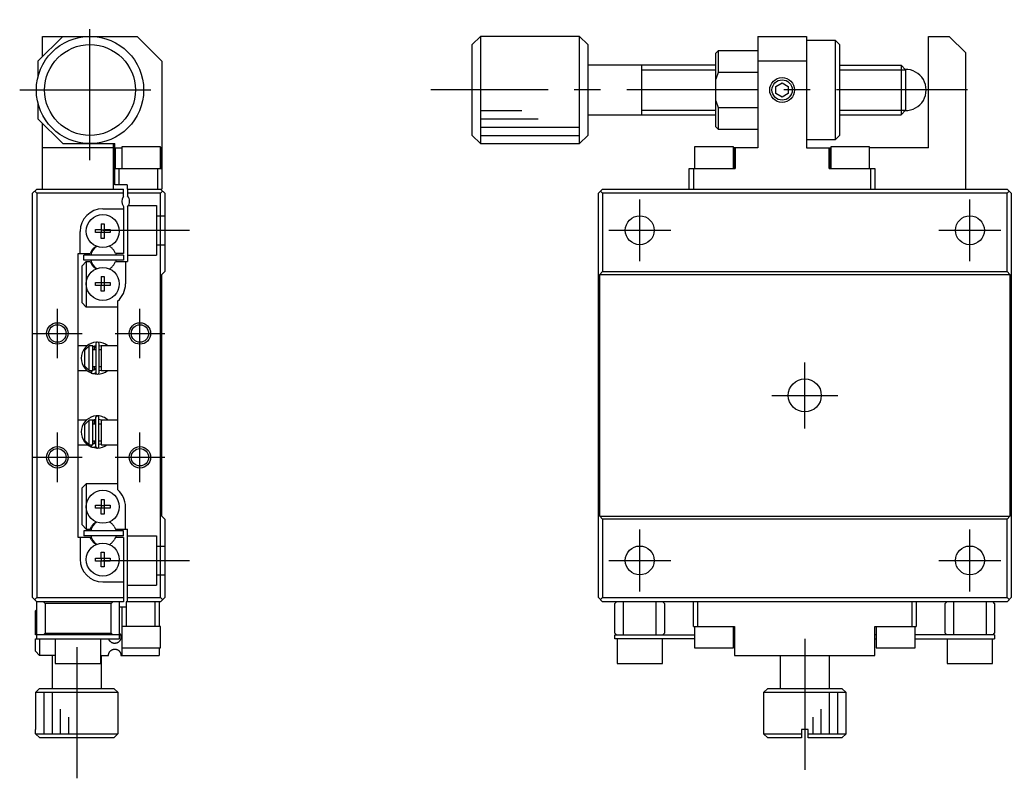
# Model space of a CAD drawing. Extents: x 0 to 275, y -8 to 190.
# Drawn here: x 154.5 to 274.6, y 52.5 to 144.5 of the extents above; entities that cross this region are included whole.
import ezdxf

# ---------------------------------------------------------------- set-up
doc = ezdxf.new("R2010")
doc.units = 0
doc.header["$LTSCALE"] = 0.5
doc.linetypes.add('CENTER', pattern=[50.8, 31.75, -6.35, 6.35, -6.35])
doc.linetypes.add('DASHED', pattern=[19.05, 12.7, -6.35])
for name, color, linetype in [('MSM_CENTER', 1, 'CENTER'), ('MSM_CONTINUOUS', 7, 'CONTINUOUS'), ('MSM_DASHED', 4, 'DASHED'), ('MSM_NARROW', 5, 'CONTINUOUS')]:
    doc.layers.add(name, color=color, linetype=linetype)

msp = doc.modelspace()

# ---------------------------------------------------------------- linework, layer by layer
at = {"layer": 'MSM_CENTER'}
for p, q in [((162.95, 127.5), (162.95, 144.5)), ((154.45, 136), (171.45, 136)), ((269.255071, 136), (204.255071, 136)), ((229.555071, 115.25), (229.555071, 122.75)), ((269.555071, 115.25), (269.555071, 122.75)), ((164.5, 119), (175, 119)), ((225.805071, 119), (233.305071, 119)), ((265.805071, 119), (273.305071, 119)), ((159, 103.499999), (159, 109.500001)), ((169, 103.499999), (169, 109.500001)), ((155.999999, 106.5), (162.000002, 106.5)), ((165.999999, 106.5), (172.000002, 106.5)), ((249.555071, 95), (249.555071, 103)), ((245.555071, 99), (253.555071, 99)), ((159, 88.499999), (159, 94.500001)), ((169, 88.499999), (169, 94.500001)), ((155.999999, 91.5), (162.000002, 91.5)), ((165.999999, 91.5), (172.000002, 91.5)), ((229.555071, 75.25), (229.555071, 82.75)), ((269.555071, 75.25), (269.555071, 82.75)), ((164.5, 79), (175, 79)), ((225.805071, 79), (233.305071, 79)), ((265.805071, 79), (273.305071, 79)), ((161.35, 68.5), (161.35, 52.5)), ((249.555071, 69.5), (249.555071, 52.5))]:
    msp.add_line(p, q, dxfattribs=at)
at = {"layer": 'MSM_CONTINUOUS'}
for p, q in [((159.65, 142.5), (156.65, 139.5)), ((157.2, 142.5), (168.65, 142.5)), ((157.2, 140.05), (157.2, 142.5)), ((171.65, 139.5), (168.65, 142.5)), ((210.255071, 142.5), (209.255071, 141.5)), ((210.255071, 142.5), (210.255071, 129.5)), ((222.255071, 142.5), (210.255071, 142.5)), ((222.255071, 129.5), (222.255071, 142.5)), ((223.255071, 141.5), (222.255071, 142.5)), ((243.855071, 142.5), (243.855071, 129)), ((243.855071, 142.5), (249.755071, 142.5)), ((249.755071, 142.5), (249.755071, 129)), ((253.255071, 142), (249.755071, 142)), ((253.255071, 130), (253.255071, 142)), ((253.755071, 141.5), (253.255071, 142)), ((264.555071, 129), (264.555071, 142.5)), ((264.555071, 142.5), (267.055071, 142.5)), ((269.055071, 140.5), (267.055071, 142.5)), ((209.255071, 130.5), (209.255071, 141.5)), ((223.255071, 141.5), (223.255071, 130.5)), ((239.055071, 140.75), (238.755071, 140.45)), ((239.055071, 140.75), (239.055071, 138.12132)), ((243.855071, 140.75), (239.055071, 140.75)), ((253.755071, 141.5), (253.755071, 130.5)), ((156.65, 139.5), (156.65, 137.6)), ((171.65, 139.5), (171.65, 124)), ((238.755071, 131.55), (238.755071, 140.45)), ((249.755071, 139.5), (243.855071, 139.5)), ((269.055071, 124), (269.055071, 140.5)), ((238.755051, 139), (223.255071, 139)), ((229.755071, 139.000005), (229.755071, 132.999995)), ((239.055071, 138.12132), (238.755071, 137.319091)), ((243.855071, 138.12132), (239.055071, 138.12132)), ((253.75507, 139), (261.213571, 139)), ((261.213571, 139), (261.213571, 133)), ((261.755071, 138.4585), (261.213571, 139)), ((261.755071, 138.4585), (261.755071, 133.5415)), ((246.055071, 136.433013), (246.805071, 136.866025)), ((246.055071, 135.566987), (246.055071, 136.433013)), ((246.805071, 136.866025), (247.555071, 136.433013)), ((247.555071, 136.433013), (247.555071, 135.566987)), ((238.755071, 134.680909), (239.055071, 133.87868)), ((246.805071, 135.133975), (246.055071, 135.566987)), ((247.555071, 135.566987), (246.805071, 135.133975)), ((156.65, 134.4), (156.65, 132.5)), ((239.055071, 133.87868), (239.055071, 131.25)), ((239.055071, 133.87868), (243.855071, 133.87868)), ((261.213571, 133), (261.755071, 133.5415)), ((156.65, 132.5), (159.65, 129.5)), ((223.255071, 133), (238.755051, 133)), ((253.75507, 133), (261.213571, 133)), ((157.2, 124), (157.2, 131.95)), ((238.755071, 131.55), (239.055071, 131.25)), ((239.055071, 131.25), (243.855071, 131.25)), ((209.255071, 130.5), (210.255071, 129.5)), ((222.255071, 129.5), (223.255071, 130.5)), ((249.755071, 130), (253.255071, 130)), ((253.255071, 130), (253.755071, 130.5)), ((165.8, 129), (157.2, 129)), ((159.65, 129.5), (165.95, 129.5)), ((165.8, 124), (165.8, 129.5)), ((165.95, 124.5), (165.95, 129.5)), ((165.95, 129), (166.8, 129)), ((165.990264, 129), (165.990264, 126.5)), ((171.5, 129.1), (166.8, 129.1)), ((166.8, 129.1), (166.8, 126.5)), ((171.5, 126.5), (171.5, 129.1)), ((171.65, 129), (171.5, 129)), ((171.580821, 126.5), (171.580821, 129)), ((210.255071, 129.5), (222.255071, 129.5)), ((240.905071, 129.1), (236.205071, 129.1)), ((236.205071, 129.1), (236.205071, 126.5)), ((240.905071, 126.5), (240.905071, 129.1)), ((243.855071, 129), (240.905071, 129)), ((241.073226, 126.5), (241.073226, 129)), ((241.102598, 129), (241.102598, 126.5)), ((249.755071, 129), (252.705071, 129)), ((252.507543, 126.5), (252.507543, 129)), ((252.536915, 129), (252.536915, 126.5)), ((257.405071, 129.1), (252.705071, 129.1)), ((252.705071, 129.1), (252.705071, 126.5)), ((257.405071, 126.5), (257.405071, 129.1)), ((264.555071, 129), (257.405071, 129)), ((165.95, 126.5), (171.65, 126.5)), ((166.45, 126.5), (166.45, 124.5)), ((171.15, 124), (171.15, 126.5)), ((235.555071, 124), (235.555071, 126.5)), ((235.555071, 126.5), (241.102598, 126.5)), ((236.055071, 126.5), (236.055071, 124)), ((252.507543, 126.5), (258.055071, 126.5)), ((257.555071, 124), (257.555071, 126.5)), ((258.055071, 126.5), (258.055071, 124)), ((156.5, 124), (156, 123.5)), ((156.5, 123.5), (156.25, 123.75)), ((156.5, 124), (167, 124)), ((167.45, 124.5), (165.95, 124.5)), ((167, 123.1), (167, 124)), ((167.45, 124.5), (167.45, 124)), ((167.45, 124), (171.65, 124)), ((167.5, 124), (167.5, 123.161438)), ((171.5, 124), (172, 123.5)), ((171.75, 123.75), (171.5, 123.5)), ((225.055071, 124), (224.555071, 123.5)), ((225.055071, 123.5), (224.805071, 123.75)), ((225.055071, 124), (274.055071, 124)), ((274.555071, 123.5), (274.055071, 124)), ((274.305071, 123.75), (274.055071, 123.5)), ((156, 74.5), (156, 123.5)), ((167, 123.5), (156.5, 123.5)), ((156.5, 123.5), (156.5, 74.5)), ((171.5, 123.5), (167.5, 123.5)), ((171.5, 74.5), (171.5, 123.5)), ((172, 123.5), (172, 114)), ((224.555071, 74.5), (224.555071, 123.5)), ((225.055071, 123.5), (225.055071, 114)), ((274.055071, 123.5), (225.055071, 123.5)), ((274.055071, 114), (274.055071, 123.5)), ((274.555071, 123.5), (274.555071, 74.5)), ((164.5, 121.6), (167, 121.6)), ((167, 121.9), (167, 116.2)), ((167.5, 121.838562), (167.5, 115.2)), ((163.613639, 118.72), (163.613639, 119.08)), ((163.613639, 119.08), (164.32, 119.08)), ((164.32, 119.786361), (164.68, 119.786361)), ((164.32, 119.786361), (164.32, 119.08)), ((164.330372, 119.069628), (164.32, 119.08)), ((164.330372, 119.069628), (164.669628, 119.069628)), ((164.330372, 118.730372), (164.330372, 119.069628)), ((164.669628, 119.069628), (164.68, 119.08)), ((164.669628, 119.069628), (164.669628, 118.730372)), ((164.68, 119.786361), (164.68, 119.08)), ((164.68, 119.08), (165.386361, 119.08)), ((165.386361, 119.08), (165.386361, 118.72)), ((161.75, 116.2), (161.75, 118.85)), ((164.32, 118.72), (163.613639, 118.72)), ((164.330372, 118.730372), (164.32, 118.72)), ((164.32, 118.013639), (164.32, 118.72)), ((164.68, 118.013639), (164.32, 118.013639)), ((164.669628, 118.730372), (164.330372, 118.730372)), ((164.669628, 118.730372), (164.68, 118.72)), ((164.68, 118.72), (164.68, 118.013639)), ((165.386361, 118.72), (164.68, 118.72)), ((161.5, 116.2), (162.955588, 116.2)), ((161.5, 81.8), (161.5, 116.2)), ((162.2, 115.4), (162.2, 116)), ((167, 116), (162.2, 116)), ((167, 115.4), (162.2, 115.4)), ((163.125185, 116.49375), (162.955588, 116.2)), ((166.044412, 116.2), (165.874815, 116.49375)), ((167, 116.2), (166.044412, 116.2)), ((167, 116), (167, 115.4)), ((162, 114.7), (162.5, 115.2)), ((162, 110.2), (162, 114.7)), ((162.5, 115.2), (162.5, 109.7)), ((162.5, 115.2), (162.955588, 115.2)), ((162.955588, 115.2), (163.125185, 114.90625)), ((165.874815, 114.90625), (166.044412, 115.2)), ((166.044412, 115.2), (167.5, 115.2)), ((167.25, 115.2), (167.25, 112.5)), ((164.32, 113.386361), (164.68, 113.386361)), ((164.32, 113.386361), (164.32, 112.68)), ((164.68, 113.386361), (164.68, 112.68)), ((171.65, 113.65), (172, 114)), ((171.65, 84.35), (171.65, 113.65)), ((224.705071, 113.65), (225.055071, 114)), ((224.705071, 84.35), (224.705071, 113.65)), ((224.705071, 113.65), (274.405071, 113.65)), ((225.055071, 114), (274.055071, 114)), ((274.055071, 114), (274.405071, 113.65)), ((274.405071, 113.65), (274.405071, 84.35)), ((163.613639, 112.32), (163.613639, 112.68)), ((163.613639, 112.68), (164.32, 112.68)), ((164.32, 112.32), (163.613639, 112.32)), ((164.330372, 112.669628), (164.32, 112.68)), ((164.330372, 112.330372), (164.32, 112.32)), ((164.32, 111.613639), (164.32, 112.32)), ((164.330372, 112.669628), (164.669628, 112.669628)), ((164.330372, 112.330372), (164.330372, 112.669628)), ((164.669628, 112.330372), (164.330372, 112.330372)), ((164.669628, 112.669628), (164.68, 112.68)), ((164.669628, 112.669628), (164.669628, 112.330372)), ((164.669628, 112.330372), (164.68, 112.32)), ((164.68, 112.68), (165.386361, 112.68)), ((164.68, 112.32), (164.68, 111.613639)), ((165.386361, 112.32), (164.68, 112.32)), ((165.386361, 112.68), (165.386361, 112.32)), ((164.68, 111.613639), (164.32, 111.613639)), ((162.5, 109.7), (162, 110.2)), ((166.3, 109.7), (162.5, 109.7)), ((166.3, 110.420938), (166.3, 87.579062)), ((162.593875, 105), (161.5, 105)), ((162.3, 104.416515), (162.8, 104.945683)), ((162.594713, 105), (162.594607, 105)), ((162.595061, 105), (162.594958, 105)), ((162.8, 105), (162.8, 102)), ((163.3, 105), (162.8, 105)), ((163.081276, 105.300011), (163.071022, 105.295589)), ((163.133503, 105.320889), (163.080836, 105.300863)), ((163.29982, 104.9586), (163.647848, 105.046046)), ((163.299986, 104.951748), (163.309771, 104.953375)), ((163.3, 102), (163.3, 105)), ((163.64785, 104.5), (163.3, 104.5)), ((163.309771, 104.953375), (163.324492, 104.955181)), ((163.324492, 104.955181), (163.33929, 104.956234)), ((163.33929, 104.956234), (163.354125, 104.956529)), ((163.354125, 104.956529), (163.368959, 104.956065)), ((163.368959, 104.956065), (163.383752, 104.954845)), ((163.383752, 104.954845), (163.398464, 104.95287)), ((163.398464, 104.95287), (163.413057, 104.950146)), ((163.413057, 104.950146), (163.427492, 104.946682)), ((163.427492, 104.946682), (163.441731, 104.942488)), ((163.441731, 104.942488), (163.455738, 104.937575)), ((163.455738, 104.937575), (163.469476, 104.931959)), ((163.469476, 104.931959), (163.48291, 104.925654)), ((163.48291, 104.925654), (163.496006, 104.91868)), ((163.496006, 104.91868), (163.508731, 104.911056)), ((163.5, 104.5), (163.5, 104.91675)), ((163.508731, 104.911056), (163.521054, 104.902803)), ((163.521054, 104.902803), (163.532945, 104.893943)), ((163.532945, 104.893943), (163.544375, 104.884502)), ((163.544375, 104.884502), (163.555316, 104.874505)), ((163.555316, 104.874505), (163.565744, 104.863978)), ((163.565744, 104.863978), (163.575634, 104.852949)), ((163.575634, 104.852949), (163.584964, 104.841446)), ((163.584964, 104.841446), (163.593711, 104.8295)), ((163.593711, 104.8295), (163.601858, 104.81714)), ((163.601858, 104.81714), (163.609386, 104.804398)), ((163.609386, 104.804398), (163.616278, 104.791305)), ((163.616278, 104.791305), (163.622521, 104.777893)), ((163.622521, 104.777893), (163.628099, 104.764195)), ((163.628099, 104.764195), (163.633003, 104.750245)), ((163.633003, 104.750245), (163.63722, 104.736075)), ((163.63722, 104.736075), (163.640744, 104.721719)), ((163.640744, 104.721719), (163.643566, 104.707212)), ((163.643566, 104.707212), (163.64568, 104.692588)), ((163.64568, 104.692588), (163.647084, 104.677881)), ((163.647084, 104.677881), (163.647773, 104.663126)), ((163.647773, 104.663126), (163.64785, 104.656435)), ((163.64785, 105.258046), (163.64785, 101.758046)), ((163.82591, 105.45682), (163.725286, 105.453193)), ((164.04785, 101.758046), (164.04785, 105.258046)), ((164.3, 104.5), (164.04785, 104.5)), ((164.047852, 105.045727), (164.300113, 104.991421)), ((164.3, 105), (164.3, 102)), ((166.3, 105), (164.3, 105)), ((162.3, 104.416515), (162.3, 102.583485)), ((162.8, 102.054317), (162.3, 102.583485)), ((163.3, 102.5), (163.64785, 102.5)), ((163.490239, 102.094237), (163.47703, 102.087577)), ((163.503093, 102.101551), (163.490239, 102.094237)), ((163.5, 102.099781), (163.5, 102.5)), ((163.515559, 102.109499), (163.503093, 102.101551)), ((163.527608, 102.118058), (163.515559, 102.109499)), ((163.539211, 102.127206), (163.527608, 102.118058)), ((163.550342, 102.136918), (163.539211, 102.127206)), ((163.560974, 102.147169), (163.550342, 102.136918)), ((163.571083, 102.157932), (163.560974, 102.147169)), ((163.580647, 102.16918), (163.571083, 102.157932)), ((163.589644, 102.180883), (163.580647, 102.16918)), ((163.598053, 102.193014), (163.589644, 102.180883)), ((163.605857, 102.205542), (163.598053, 102.193014)), ((163.613037, 102.218437), (163.605857, 102.205542)), ((163.61958, 102.231667), (163.613037, 102.218437)), ((163.625469, 102.2452), (163.61958, 102.231667)), ((163.630693, 102.259005), (163.625469, 102.2452)), ((163.635239, 102.273048), (163.630693, 102.259005)), ((163.639099, 102.287296), (163.635239, 102.273048)), ((163.642263, 102.301717), (163.639099, 102.287296)), ((163.644725, 102.316275), (163.642263, 102.301717)), ((163.646479, 102.330937), (163.644725, 102.316275)), ((163.647521, 102.345668), (163.646479, 102.330937)), ((163.64785, 102.359658), (163.647521, 102.345668)), ((164.04785, 102.5), (164.3, 102.5)), ((161.5, 102), (162.61334, 102)), ((162.8, 102), (163.3, 102)), ((163.071964, 101.720038), (163.141641, 101.948326)), ((163.077502, 101.731062), (163.077295, 101.725666)), ((163.077295, 101.725666), (163.077596, 101.72134)), ((163.078215, 101.737496), (163.077502, 101.731062)), ((163.077596, 101.72134), (163.07806, 101.719125)), ((163.07806, 101.719125), (163.080836, 101.71523)), ((163.079429, 101.744927), (163.078215, 101.737496)), ((163.081137, 101.75331), (163.079429, 101.744927)), ((163.080836, 101.71523), (163.111226, 101.703076)), ((163.083329, 101.762594), (163.081137, 101.75331)), ((163.085992, 101.77272), (163.083329, 101.762594)), ((163.089107, 101.783627), (163.085992, 101.77272)), ((163.092657, 101.795247), (163.089107, 101.783627)), ((163.09662, 101.807508), (163.092657, 101.795247)), ((163.100971, 101.820335), (163.09662, 101.807508)), ((163.105682, 101.833648), (163.100971, 101.820335)), ((163.110726, 101.847365), (163.105682, 101.833648)), ((163.116071, 101.861402), (163.110726, 101.847365)), ((163.111226, 101.703076), (163.143887, 101.691823)), ((163.121684, 101.875671), (163.116071, 101.861402)), ((163.12753, 101.890086), (163.121684, 101.875671)), ((163.133573, 101.904556), (163.12753, 101.890086)), ((163.132831, 101.694965), (163.820526, 101.559366)), ((163.139776, 101.918992), (163.133573, 101.904556)), ((163.146101, 101.933306), (163.139776, 101.918992)), ((163.141641, 101.948326), (163.167078, 102.000011)), ((163.143887, 101.691823), (163.17706, 101.682218)), ((163.152508, 101.947409), (163.146101, 101.933306)), ((163.158958, 101.961214), (163.152508, 101.947409)), ((163.165412, 101.974636), (163.158958, 101.961214)), ((163.171828, 101.987591), (163.165412, 101.974636)), ((163.178169, 102), (163.171828, 101.987591)), ((163.17706, 101.682218), (163.210661, 101.674284)), ((163.210661, 101.674284), (163.244608, 101.66804)), ((163.244608, 101.66804), (163.278819, 101.663501)), ((163.278819, 101.663501), (163.313209, 101.660677)), ((163.303514, 102.063718), (163.299988, 102.064344)), ((163.318204, 102.06159), (163.303514, 102.063718)), ((163.313209, 101.660677), (163.347695, 101.659576)), ((163.332982, 102.060215), (163.318204, 102.06159)), ((163.347807, 102.059597), (163.332982, 102.060215)), ((163.347695, 101.659576), (163.382191, 101.660199)), ((163.362643, 102.059737), (163.347807, 102.059597)), ((163.377448, 102.060635), (163.362643, 102.059737)), ((163.392184, 102.062287), (163.377448, 102.060635)), ((163.382191, 101.660199), (163.416614, 101.662545)), ((163.406812, 102.064687), (163.392184, 102.062287)), ((163.421294, 102.067828), (163.406812, 102.064687)), ((163.416614, 101.662545), (163.45088, 101.666608)), ((163.435594, 102.071701), (163.421294, 102.067828)), ((163.449673, 102.076292), (163.435594, 102.071701)), ((163.463496, 102.08159), (163.449673, 102.076292)), ((163.45088, 101.666608), (163.484904, 101.672378)), ((163.47703, 102.087577), (163.463496, 102.08159)), ((163.484904, 101.672378), (163.518605, 101.679842)), ((163.518605, 101.679842), (163.551899, 101.68898)), ((163.551899, 101.68898), (163.584704, 101.699772)), ((163.584704, 101.699772), (163.616942, 101.712191)), ((163.616942, 101.712191), (163.648531, 101.726208)), ((163.648531, 101.726208), (163.650289, 101.727044)), ((164.300134, 102.024813), (164.047877, 101.970065)), ((164.3, 102), (166.3, 102)), ((163.070537, 96.358054), (163.017626, 96.334468)), ((163.122763, 96.378932), (163.070097, 96.358905)), ((163.295054, 96.018886), (163.637109, 96.104088)), ((163.63711, 96.316089), (163.63711, 92.816089)), ((163.815171, 96.514862), (163.714547, 96.511236)), ((164.03711, 92.816089), (164.03711, 96.316089)), ((164.037113, 96.10377), (164.332936, 96.035537)), ((162.517361, 96), (161.5, 96)), ((162.3, 95.416515), (162.8, 95.945683)), ((162.3, 95.416515), (162.3, 93.583485)), ((162.8, 96), (162.8, 93)), ((163.432504, 96), (162.8, 96)), ((163.247174, 96.000113), (163.295054, 96.018886)), ((163.251124, 96.000079), (163.299754, 96.011524)), ((163.299754, 96.011524), (163.313753, 96.013224)), ((163.3, 93), (163.3, 96)), ((163.63711, 95.5), (163.3, 95.5)), ((163.313753, 96.013224), (163.328551, 96.014276)), ((163.328551, 96.014276), (163.343386, 96.014572)), ((163.343386, 96.014572), (163.35822, 96.014108)), ((163.35822, 96.014108), (163.373012, 96.012887)), ((163.373012, 96.012887), (163.387725, 96.010912)), ((163.387725, 96.010912), (163.402317, 96.008189)), ((163.402317, 96.008189), (163.416752, 96.004725)), ((163.416752, 96.004725), (163.430992, 96.00053)), ((163.430992, 96.00053), (163.444999, 95.995618)), ((163.444999, 95.995618), (163.458737, 95.990001)), ((163.458737, 95.990001), (163.472171, 95.983697)), ((163.472171, 95.983697), (163.485267, 95.976723)), ((163.485267, 95.976723), (163.497992, 95.969098)), ((163.497992, 95.969098), (163.510315, 95.960845)), ((163.5, 95.5), (163.5, 95.967826)), ((163.510315, 95.960845), (163.522206, 95.951986)), ((163.522206, 95.951986), (163.533635, 95.942545)), ((163.533635, 95.942545), (163.544577, 95.932548)), ((163.544577, 95.932548), (163.555005, 95.922021)), ((163.555005, 95.922021), (163.564895, 95.910992)), ((163.564895, 95.910992), (163.574224, 95.899489)), ((163.574224, 95.899489), (163.582972, 95.887543)), ((163.582972, 95.887543), (163.591119, 95.875183)), ((163.591119, 95.875183), (163.598647, 95.862441)), ((163.598647, 95.862441), (163.605539, 95.849347)), ((163.605539, 95.849347), (163.611781, 95.835936)), ((163.611781, 95.835936), (163.61736, 95.822238)), ((163.61736, 95.822238), (163.622263, 95.808287)), ((163.622263, 95.808287), (163.626481, 95.794117)), ((163.626481, 95.794117), (163.630005, 95.779762)), ((163.630005, 95.779762), (163.632826, 95.765255)), ((163.632826, 95.765255), (163.634941, 95.750631)), ((163.634941, 95.750631), (163.636344, 95.735924)), ((163.636344, 95.735924), (163.637034, 95.721168)), ((163.637034, 95.721168), (163.63711, 95.714478)), ((164.3, 95.5), (164.03711, 95.5)), ((164.3, 96), (164.3, 93)), ((166.3, 96), (164.3, 96)), ((164.332936, 96.035537), (164.427821, 96.000135)), ((161.5, 93), (162.677136, 93)), ((162.8, 93.054317), (162.3, 93.583485)), ((162.67718, 93), (162.677391, 93)), ((162.678294, 93), (162.678582, 93)), ((162.8, 93), (163.3, 93)), ((163.061226, 92.778084), (163.128009, 93.000003)), ((163.066733, 92.788708), (163.066559, 92.783468)), ((163.066559, 92.783468), (163.066875, 92.779263)), ((163.067395, 92.79495), (163.066733, 92.788708)), ((163.066875, 92.779263), (163.067321, 92.777167)), ((163.067321, 92.777167), (163.070097, 92.773273)), ((163.068542, 92.802158), (163.067395, 92.79495)), ((163.070166, 92.81029), (163.068542, 92.802158)), ((163.070097, 92.773273), (163.100487, 92.761119)), ((163.072258, 92.819296), (163.070166, 92.81029)), ((163.074805, 92.829123), (163.072258, 92.819296)), ((163.077793, 92.839713), (163.074805, 92.829123)), ((163.081203, 92.851002), (163.077793, 92.839713)), ((163.085015, 92.862924), (163.081203, 92.851002)), ((163.089206, 92.875406), (163.085015, 92.862924)), ((163.093753, 92.888376), (163.089206, 92.875406)), ((163.098626, 92.901755), (163.093753, 92.888376)), ((163.103798, 92.915464), (163.098626, 92.901755)), ((163.100487, 92.761119), (163.133148, 92.749866)), ((163.109238, 92.929421), (163.103798, 92.915464)), ((163.114912, 92.943544), (163.109238, 92.929421)), ((163.120789, 92.957747), (163.114912, 92.943544)), ((163.126831, 92.971948), (163.120789, 92.957747)), ((163.122092, 92.753008), (163.809787, 92.617408)), ((163.133004, 92.98606), (163.126831, 92.971948)), ((163.139271, 93), (163.133004, 92.98606)), ((163.133148, 92.749866), (163.16632, 92.74026)), ((163.16632, 92.74026), (163.199922, 92.732326)), ((163.199922, 92.732326), (163.233869, 92.726082)), ((163.233869, 92.726082), (163.26808, 92.721543)), ((163.26808, 92.721543), (163.30247, 92.71872)), ((163.307465, 93.119633), (163.299987, 93.12062)), ((163.3, 93.5), (163.63711, 93.5)), ((163.30247, 92.71872), (163.336955, 92.717619)), ((163.322242, 93.118258), (163.307465, 93.119633)), ((163.337068, 93.11764), (163.322242, 93.118258)), ((163.336955, 92.717619), (163.371452, 92.718242)), ((163.351903, 93.11778), (163.337068, 93.11764)), ((163.366709, 93.118678), (163.351903, 93.11778)), ((163.381445, 93.120329), (163.366709, 93.118678)), ((163.371452, 92.718242), (163.405875, 92.720588)), ((163.396073, 93.12273), (163.381445, 93.120329)), ((163.410555, 93.125871), (163.396073, 93.12273)), ((163.405875, 92.720588), (163.440141, 92.724651)), ((163.424854, 93.129743), (163.410555, 93.125871)), ((163.438934, 93.134335), (163.424854, 93.129743)), ((163.452757, 93.139632), (163.438934, 93.134335)), ((163.440141, 92.724651), (163.474165, 92.730421)), ((163.466291, 93.14562), (163.452757, 93.139632)), ((163.4795, 93.15228), (163.466291, 93.14562)), ((163.474165, 92.730421), (163.507866, 92.737884)), ((163.492354, 93.159594), (163.4795, 93.15228)), ((163.50482, 93.167542), (163.492354, 93.159594)), ((163.5, 93.164423), (163.5, 93.5)), ((163.516869, 93.176101), (163.50482, 93.167542)), ((163.507866, 92.737884), (163.54116, 92.747023)), ((163.528472, 93.185249), (163.516869, 93.176101)), ((163.539603, 93.194961), (163.528472, 93.185249)), ((163.550235, 93.205212), (163.539603, 93.194961)), ((163.54116, 92.747023), (163.573965, 92.757815)), ((163.560344, 93.215975), (163.550235, 93.205212)), ((163.569908, 93.227222), (163.560344, 93.215975)), ((163.578904, 93.238926), (163.569908, 93.227222)), ((163.573965, 92.757815), (163.606203, 92.770234)), ((163.587314, 93.251057), (163.578904, 93.238926)), ((163.595117, 93.263585), (163.587314, 93.251057)), ((163.602298, 93.27648), (163.595117, 93.263585)), ((163.60884, 93.289709), (163.602298, 93.27648)), ((163.606203, 92.770234), (163.637792, 92.784251)), ((163.61473, 93.303243), (163.60884, 93.289709)), ((163.619954, 93.317048), (163.61473, 93.303243)), ((163.6245, 93.331091), (163.619954, 93.317048)), ((163.62836, 93.345339), (163.6245, 93.331091)), ((163.631524, 93.359759), (163.62836, 93.345339)), ((163.633986, 93.374317), (163.631524, 93.359759)), ((163.63574, 93.38898), (163.633986, 93.374317)), ((163.636782, 93.403711), (163.63574, 93.38898)), ((163.63711, 93.4177), (163.636782, 93.403711)), ((163.637792, 92.784251), (163.63955, 92.785087)), ((164.03711, 93.5), (164.3, 93.5)), ((164.300152, 93.086187), (164.037138, 93.028108)), ((164.3, 93), (166.3, 93)), ((162, 87.8), (162.5, 88.3)), ((162, 83.3), (162, 87.8)), ((162.5, 88.3), (162.5, 82.8)), ((166.3, 88.3), (162.5, 88.3)), ((163.613639, 85.32), (163.613639, 85.68)), ((163.613639, 85.68), (164.32, 85.68)), ((164.32, 85.32), (163.613639, 85.32)), ((164.32, 86.386361), (164.68, 86.386361)), ((164.32, 86.386361), (164.32, 85.68)), ((164.330372, 85.669628), (164.32, 85.68)), ((164.330372, 85.330372), (164.32, 85.32)), ((164.32, 84.613639), (164.32, 85.32)), ((164.330372, 85.669628), (164.669628, 85.669628)), ((164.330372, 85.330372), (164.330372, 85.669628)), ((164.669628, 85.330372), (164.330372, 85.330372)), ((164.669628, 85.669628), (164.68, 85.68)), ((164.669628, 85.669628), (164.669628, 85.330372)), ((164.669628, 85.330372), (164.68, 85.32)), ((164.68, 86.386361), (164.68, 85.68)), ((164.68, 85.68), (165.386361, 85.68)), ((164.68, 85.32), (164.68, 84.613639)), ((165.386361, 85.32), (164.68, 85.32)), ((165.386361, 85.68), (165.386361, 85.32)), ((167.25, 82.8), (167.25, 85.5)), ((164.68, 84.613639), (164.32, 84.613639)), ((172, 84), (171.65, 84.35)), ((225.055071, 84), (224.705071, 84.35)), ((224.705071, 84.35), (274.405071, 84.35)), ((274.405071, 84.35), (274.055071, 84)), ((162.5, 82.8), (162, 83.3)), ((162.955588, 82.8), (163.125185, 83.09375)), ((165.874815, 83.09375), (166.044412, 82.8)), ((172, 84), (172, 74.5)), ((225.055071, 84), (225.055071, 74.5)), ((274.055071, 84), (225.055071, 84)), ((274.055071, 74.5), (274.055071, 84)), ((162.955588, 81.8), (161.5, 81.8)), ((161.75, 81.8), (161.75, 79.15)), ((162.2, 82.6), (162.2, 82)), ((167, 82.6), (162.2, 82.6)), ((167, 82), (162.2, 82)), ((162.5, 82.8), (162.955588, 82.8)), ((163.125185, 81.50625), (162.955588, 81.8)), ((166.044412, 81.8), (165.874815, 81.50625)), ((166.044412, 82.8), (167.5, 82.8)), ((167, 81.8), (166.044412, 81.8)), ((167, 82), (167, 82.6)), ((167, 81.8), (167, 74)), ((167.5, 74), (167.5, 82.8)), ((163.613639, 78.92), (163.613639, 79.28)), ((163.613639, 79.28), (164.32, 79.28)), ((164.32, 79.986361), (164.68, 79.986361)), ((164.32, 79.28), (164.32, 79.986361)), ((164.330372, 79.269628), (164.32, 79.28)), ((164.330372, 79.269628), (164.669628, 79.269628)), ((164.330372, 78.930372), (164.330372, 79.269628)), ((164.669628, 79.269628), (164.68, 79.28)), ((164.669628, 79.269628), (164.669628, 78.930372)), ((164.68, 79.986361), (164.68, 79.28)), ((164.68, 79.28), (165.386361, 79.28)), ((165.386361, 79.28), (165.386361, 78.92)), ((164.32, 78.92), (163.613639, 78.92)), ((164.330372, 78.930372), (164.32, 78.92)), ((164.32, 78.213639), (164.32, 78.92)), ((164.68, 78.213639), (164.32, 78.213639)), ((164.669628, 78.930372), (164.330372, 78.930372)), ((164.669628, 78.930372), (164.68, 78.92)), ((164.68, 78.92), (164.68, 78.213639)), ((165.386361, 78.92), (164.68, 78.92)), ((164.5, 76.4), (167, 76.4)), ((156.5, 74), (156, 74.5)), ((156.25, 74.25), (156.5, 74.5)), ((156.5, 74.5), (167, 74.5)), ((167.5, 74.5), (171.5, 74.5)), ((172, 74.5), (171.5, 74)), ((171.5, 74.5), (171.75, 74.25)), ((224.555071, 74.5), (225.055071, 74)), ((224.805071, 74.25), (225.055071, 74.5)), ((225.055071, 74.5), (274.055071, 74.5)), ((274.055071, 74.5), (274.305071, 74.25)), ((274.055071, 74), (274.555071, 74.5)), ((156.5, 69.5), (156.5, 74)), ((167, 74), (156.5, 74)), ((157.5, 73.8), (157.3, 74)), ((157.5, 73.8), (157.5, 70.2)), ((165.5, 73.8), (157.5, 73.8)), ((165.7, 74), (165.5, 73.8)), ((165.5, 70.2), (165.5, 73.8)), ((166.5, 74), (166.5, 69.5)), ((166.5, 73.4), (167.35, 73.4)), ((166.85, 71), (166.85, 73.4)), ((167.35, 74), (167.35, 71)), ((171.5, 74), (167.35, 74)), ((170.85, 71), (170.85, 74)), ((171.35, 74), (171.35, 71)), ((274.055071, 74), (225.055071, 74)), ((226.755071, 74), (226.555071, 73.8)), ((226.555071, 70.2), (226.555071, 73.8)), ((227.555071, 74), (227.555071, 70)), ((231.555071, 70), (231.555071, 74)), ((232.555071, 73.8), (232.355071, 74)), ((232.555071, 73.8), (232.555071, 70.2)), ((236.055071, 71), (236.055071, 74)), ((236.555071, 74), (236.555071, 71)), ((262.555071, 71), (262.555071, 74)), ((263.055071, 74), (263.055071, 71)), ((266.755071, 74), (266.555071, 73.8)), ((266.555071, 70.2), (266.555071, 73.8)), ((267.555071, 74), (267.555071, 70)), ((271.555071, 70), (271.555071, 74)), ((272.555071, 73.8), (272.355071, 74)), ((272.555071, 73.8), (272.555071, 70.2)), ((156.5, 73.05), (156.35, 72.9)), ((156.35, 70), (156.35, 72.9)), ((171.5, 71), (166.8, 71)), ((166.8, 71), (166.8, 68.4)), ((171.5, 68.4), (171.5, 71)), ((236.055071, 71), (241.055071, 71)), ((236.205071, 71), (236.205071, 68.4)), ((240.905071, 68.4), (240.905071, 71)), ((241.055071, 71), (241.055071, 67.5)), ((258.055071, 71), (263.055071, 71)), ((258.055071, 67.5), (258.055071, 71)), ((258.205071, 71), (258.205071, 68.4)), ((262.905071, 68.4), (262.905071, 71)), ((166.5, 70), (156.35, 70)), ((157.3, 70), (157.5, 70.2)), ((157.5, 70.2), (165.5, 70.2)), ((165.5, 70.2), (165.7, 70)), ((166.500052, 70.209846), (166.528324, 70.17754)), ((166.528324, 70.17754), (166.556698, 70.140928)), ((166.556698, 70.140928), (166.580266, 70.106532)), ((166.580266, 70.106532), (166.602355, 70.070044)), ((166.602355, 70.070044), (166.617306, 70.042352)), ((166.617306, 70.042352), (166.631426, 70.013304)), ((166.631426, 70.013304), (166.644392, 69.983408)), ((166.644392, 69.983408), (166.652581, 69.962453)), ((166.652581, 69.962453), (166.660338, 69.94067)), ((166.660338, 69.94067), (166.66762, 69.917995)), ((166.66762, 69.917995), (166.672789, 69.90019)), ((166.672789, 69.90019), (166.677638, 69.881779)), ((166.677638, 69.881779), (166.681435, 69.86584)), ((166.681435, 69.86584), (166.684968, 69.849408)), ((166.684968, 69.849408), (166.688205, 69.832488)), ((166.688205, 69.832488), (166.691117, 69.815089)), ((166.691117, 69.815089), (166.692892, 69.803012)), ((166.692892, 69.803012), (166.694494, 69.790712)), ((166.694494, 69.790712), (166.695787, 69.779354)), ((166.695787, 69.779354), (166.696921, 69.767794)), ((166.696921, 69.767794), (166.697889, 69.756068)), ((166.697889, 69.756068), (166.698683, 69.744211)), ((166.698683, 69.744211), (166.699297, 69.732259)), ((166.699458, 69.67189), (166.698909, 69.659849)), ((166.699297, 69.732259), (166.699724, 69.720247)), ((166.699819, 69.683992), (166.699458, 69.67189)), ((166.699724, 69.720247), (166.699955, 69.708211)), ((166.699986, 69.696113), (166.699819, 69.683992)), ((166.699955, 69.708211), (166.699986, 69.696113)), ((226.555071, 70.2), (226.755071, 70)), ((226.555071, 69.5), (226.555071, 70)), ((226.555071, 70), (236.205071, 70)), ((232.355071, 70), (232.555071, 70.2)), ((241.055071, 70), (240.905071, 70)), ((258.205071, 70), (258.055071, 70)), ((272.555071, 70), (262.905071, 70)), ((266.555071, 70.2), (266.755071, 70)), ((272.355071, 70), (272.555071, 70.2)), ((272.555071, 70), (272.555071, 69.5)), ((156.35, 68), (156.35, 69.5)), ((156.35, 69.5), (166.5, 69.5)), ((156.85, 69.5), (156.85, 67.5)), ((158.75, 69.5), (158.75, 66.5)), ((164.25, 66.5), (164.25, 69.5)), ((165.234532, 69.475047), (165.227158, 69.5)), ((165.242744, 69.450424), (165.234532, 69.475047)), ((165.25177, 69.426183), (165.242744, 69.450424)), ((165.263599, 69.397757), (165.25177, 69.426183)), ((165.276526, 69.369953), (165.263599, 69.397757)), ((165.290497, 69.34285), (165.276526, 69.369953)), ((165.30382, 69.319276), (165.290497, 69.34285)), ((165.317913, 69.296312), (165.30382, 69.319276)), ((165.332726, 69.274003), (165.317913, 69.296312)), ((165.349515, 69.250649), (165.332726, 69.274003)), ((165.367067, 69.228103), (165.349515, 69.250649)), ((165.385315, 69.20641), (165.367067, 69.228103)), ((165.404719, 69.185056), (165.385315, 69.20641)), ((165.424763, 69.164627), (165.404719, 69.185056)), ((165.445374, 69.145155), (165.424763, 69.164627)), ((165.473903, 69.120491), (165.445374, 69.145155)), ((165.503241, 69.097583), (165.473903, 69.120491)), ((165.524903, 69.082107), (165.503241, 69.097583)), ((165.54688, 69.06755), (165.524903, 69.082107)), ((165.569114, 69.053915), (165.54688, 69.06755)), ((165.599639, 69.036866), (165.569114, 69.053915)), ((165.630282, 69.02156), (165.599639, 69.036866)), ((165.66113, 69.007863), (165.630282, 69.02156)), ((165.695538, 68.994487), (165.66113, 69.007863)), ((165.72998, 68.982998), (165.695538, 68.994487)), ((165.76024, 68.974403), (165.72998, 68.982998)), ((165.790389, 68.967181), (165.76024, 68.974403)), ((165.812793, 68.962657), (165.790389, 68.967181)), ((165.845025, 68.957383), (165.812793, 68.962657)), ((165.876974, 68.953564), (165.845025, 68.957383)), ((165.908571, 68.951145), (165.876974, 68.953564)), ((165.945542, 68.950013), (165.908571, 68.951145)), ((165.981922, 68.95068), (165.945542, 68.950013)), ((166.017633, 68.953056), (165.981922, 68.95068)), ((166.060849, 68.958237), (166.017633, 68.953056)), ((166.10293, 68.965757), (166.060849, 68.958237)), ((166.150212, 68.977217), (166.10293, 68.965757)), ((166.195587, 68.991348), (166.150212, 68.977217)), ((166.239291, 69.008038), (166.195587, 68.991348)), ((166.280857, 69.026922), (166.239291, 69.008038)), ((166.320743, 69.048042), (166.280857, 69.026922)), ((166.358567, 69.071053), (166.320743, 69.048042)), ((166.394729, 69.096083), (166.358567, 69.071053)), ((166.429076, 69.122951), (166.394729, 69.096083)), ((166.465826, 69.15555), (166.429076, 69.122951)), ((166.500473, 69.190609), (166.465826, 69.15555)), ((166.538906, 69.235565), (166.500473, 69.190609)), ((166.574306, 69.284378), (166.538906, 69.235565)), ((166.592431, 69.312973), (166.574306, 69.284378)), ((166.609594, 69.343007), (166.592431, 69.312973)), ((166.625744, 69.374623), (166.609594, 69.343007)), ((166.641258, 69.409033), (166.625744, 69.374623)), ((166.650853, 69.432962), (166.641258, 69.409033)), ((166.659879, 69.457975), (166.650853, 69.432962)), ((166.668274, 69.48417), (166.659879, 69.457975)), ((166.674048, 69.504413), (166.668274, 69.48417)), ((166.679404, 69.525444), (166.674048, 69.504413)), ((166.682886, 69.540695), (166.679404, 69.525444)), ((166.686123, 69.556393), (166.682886, 69.540695)), ((166.689088, 69.57253), (166.686123, 69.556393)), ((166.691755, 69.589095), (166.689088, 69.57253)), ((166.693397, 69.600698), (166.691755, 69.589095)), ((166.694879, 69.612507), (166.693397, 69.600698)), ((166.69619, 69.624501), (166.694879, 69.612507)), ((166.69727, 69.636112), (166.69619, 69.624501)), ((166.698178, 69.647909), (166.69727, 69.636112)), ((166.698909, 69.659849), (166.698178, 69.647909)), ((236.205071, 69.5), (226.555071, 69.5)), ((226.805071, 69.5), (226.805071, 66.5)), ((232.305071, 66.5), (232.305071, 69.5)), ((240.905071, 69.5), (241.055071, 69.5)), ((258.055071, 69.5), (258.205071, 69.5)), ((262.905071, 69.5), (272.555071, 69.5)), ((266.805071, 69.5), (266.805071, 66.5)), ((272.305071, 66.5), (272.305071, 69.5)), ((156.35, 68), (156.85, 67.5)), ((158.75, 67.5), (156.85, 67.5)), ((158.35, 67.5), (158.35, 63.5)), ((164.25, 67.5), (165.2, 67.5)), ((164.35, 63.5), (164.35, 67.5)), ((165.2, 67.5), (165.200252, 67.51943)), ((165.200252, 67.51943), (165.201007, 67.538844)), ((165.201007, 67.538844), (165.202712, 67.563719)), ((165.202712, 67.563719), (165.205242, 67.588514)), ((165.205242, 67.588514), (165.208589, 67.613179)), ((165.208589, 67.613179), (165.212816, 67.638054)), ((165.212816, 67.638054), (165.21787, 67.662742)), ((165.21787, 67.662742), (165.223736, 67.687191)), ((165.223736, 67.687191), (165.228957, 67.706391)), ((165.228957, 67.706391), (165.234674, 67.725409)), ((165.234674, 67.725409), (165.240671, 67.743623)), ((165.240671, 67.743623), (165.247116, 67.761637)), ((165.247116, 67.761637), (165.25603, 67.784439)), ((165.25603, 67.784439), (165.265653, 67.806869)), ((165.265653, 67.806869), (165.275957, 67.828886)), ((165.275957, 67.828886), (165.287082, 67.850769)), ((165.287082, 67.850769), (165.298867, 67.872189)), ((165.298867, 67.872189), (165.311279, 67.89311)), ((165.311279, 67.89311), (165.321544, 67.90932)), ((165.321544, 67.90932), (165.332175, 67.925197)), ((165.332175, 67.925197), (165.352385, 67.953158)), ((165.352385, 67.953158), (165.373682, 67.979953)), ((165.373682, 67.979953), (165.395954, 68.005503)), ((165.395954, 68.005503), (165.414673, 68.025285)), ((165.414673, 68.025285), (165.433942, 68.044227)), ((165.433942, 68.044227), (165.453699, 68.062303)), ((165.453699, 68.062303), (165.479217, 68.083835)), ((165.479217, 68.083835), (165.506971, 68.105165)), ((165.506971, 68.105165), (165.538384, 68.126954)), ((165.538384, 68.126954), (165.570381, 68.14683)), ((165.570381, 68.14683), (165.603154, 68.164979)), ((165.603154, 68.164979), (165.636261, 68.181225)), ((165.636261, 68.181225), (165.666729, 68.194448)), ((165.666729, 68.194448), (165.70105, 68.207477)), ((165.70105, 68.207477), (165.735388, 68.218639)), ((165.735388, 68.218639), (165.769979, 68.228074)), ((165.769979, 68.228074), (165.804401, 68.235732)), ((165.804401, 68.235732), (165.838977, 68.241737)), ((165.838977, 68.241737), (165.873229, 68.24606)), ((165.873229, 68.24606), (165.907383, 68.248788)), ((165.907383, 68.248788), (165.941088, 68.249947)), ((165.941088, 68.249947), (165.985237, 68.249172)), ((165.985237, 68.249172), (166.028414, 68.24589)), ((166.028414, 68.24589), (166.070943, 68.240184)), ((166.070943, 68.240184), (166.112346, 68.232218)), ((166.112346, 68.232218), (166.153032, 68.221996)), ((166.153032, 68.221996), (166.192482, 68.20972)), ((166.192482, 68.20972), (166.230981, 68.195378)), ((166.230981, 68.195378), (166.268178, 68.179163)), ((166.268178, 68.179163), (166.313414, 68.156073)), ((166.313414, 68.156073), (166.356524, 68.130269)), ((166.356524, 68.130269), (166.397875, 68.101589)), ((166.397875, 68.101589), (166.437048, 68.070337)), ((166.437048, 68.070337), (166.474473, 68.036126)), ((166.474473, 68.036126), (166.509658, 67.999283)), ((166.509658, 67.999283), (166.542896, 67.959326)), ((166.542896, 67.959326), (166.573801, 67.91638)), ((166.573801, 67.91638), (166.59115, 67.889137)), ((166.59115, 67.889137), (166.607621, 67.860604)), ((166.607621, 67.860604), (166.623232, 67.830546)), ((166.623232, 67.830546), (166.637878, 67.79887)), ((166.637878, 67.79887), (166.647082, 67.776732)), ((166.647082, 67.776732), (166.655798, 67.753678)), ((166.655798, 67.753678), (166.663981, 67.729632)), ((166.663981, 67.729632), (166.669821, 67.710619)), ((166.669821, 67.710619), (166.675304, 67.690889)), ((166.675304, 67.690889), (166.680384, 67.670418)), ((166.680384, 67.670418), (166.685014, 67.649178)), ((166.685014, 67.649178), (166.687656, 67.635514)), ((166.687656, 67.635514), (166.69009, 67.621517)), ((166.69009, 67.621517), (166.692299, 67.607199)), ((166.692299, 67.607199), (166.693829, 67.596012)), ((166.693829, 67.596012), (166.695209, 67.584633)), ((166.695209, 67.584633), (166.69643, 67.573083)), ((166.69643, 67.573083), (166.697484, 67.561383)), ((166.697484, 67.561383), (166.698236, 67.551406)), ((166.698236, 67.551406), (166.69886, 67.541336)), ((166.69886, 67.541336), (166.699351, 67.531197)), ((166.699351, 67.531197), (166.69971, 67.520833)), ((166.69971, 67.520833), (166.699927, 67.510424)), ((166.699927, 67.510424), (166.7, 67.5)), ((166.7, 67.5), (171.35, 67.5)), ((166.8, 68.4), (171.5, 68.4)), ((166.85, 67.5), (166.85, 68.4)), ((171.35, 68.4), (171.35, 67.5)), ((236.205071, 68.4), (240.905071, 68.4)), ((241.055071, 67.5), (258.055071, 67.5)), ((246.555071, 67.5), (246.555071, 63.5)), ((252.555071, 63.5), (252.555071, 67.5)), ((258.205071, 68.4), (262.905071, 68.4)), ((158.75, 66.5), (164.25, 66.5)), ((226.805071, 66.5), (232.305071, 66.5)), ((266.805071, 66.5), (272.305071, 66.5)), ((156.85, 63.5), (156.35, 63)), ((166.35, 63), (156.35, 63)), ((156.35, 63), (156.35, 58.5)), ((156.85, 63.5), (165.85, 63.5)), ((166.35, 63), (165.85, 63.5)), ((166.35, 58.5), (166.35, 63)), ((245.055071, 63.5), (244.555071, 63)), ((254.555071, 63), (244.555071, 63)), ((244.555071, 63), (244.555071, 58)), ((245.055071, 63.5), (254.055071, 63.5)), ((254.555071, 63), (254.055071, 63.5)), ((254.555071, 58), (254.555071, 63)), ((156.366026, 58.5), (156.35, 58.5)), ((156.366026, 58), (156.366026, 58.5)), ((156.366026, 58), (166.333974, 58)), ((156.867813, 57.5), (156.366026, 58)), ((166.333974, 58), (165.832187, 57.5)), ((166.35, 58.5), (166.333974, 58.5)), ((166.333974, 58.5), (166.333974, 58)), ((244.555071, 58), (249.155071, 58)), ((244.555071, 58), (245.055071, 57.5)), ((249.955071, 58.5), (249.155071, 58.5)), ((249.155071, 58.5), (249.155071, 57.5)), ((249.955071, 57.5), (249.955071, 58.5)), ((249.955071, 58), (254.555071, 58)), ((254.055071, 57.5), (254.555071, 58)), ((165.832187, 57.5), (156.867813, 57.5)), ((249.155071, 57.5), (245.055071, 57.5)), ((254.055071, 57.5), (249.955071, 57.5))]:
    msp.add_line(p, q, dxfattribs=at)
for centre, radius in [((162.95, 136), 6.5), ((162.95, 136), 5.5), ((246.805071, 136), 1.2295), ((164.5, 118.9), 2), ((229.555071, 119), 1.75), ((269.555071, 119), 1.75), ((164.5, 112.5), 2), ((159, 106.5), 1.0565), ((169, 106.5), 1.0565), ((249.555071, 99), 2), ((159, 91.5), 1.0565), ((169, 91.5), 1.0565), ((164.5, 85.5), 2), ((164.5, 79.1), 2), ((229.555071, 79), 1.75), ((269.555071, 79), 1.75)]:
    msp.add_circle(centre, radius, dxfattribs=at)
for centre, radius, start, end in [((261.755071, 136), 2.5, 269.05661378, 90.94338622), ((167.8, 122.5), 1, 143.130102, 216.869898), ((166.75, 122.5), 1, 318.590378, 41.409622), ((164.5, 118.85), 2.75, 90, 180), ((164.6, 115.699999), 1.5875, 122.15934, 169.10691), ((164.5, 115.7), 1.5875, 135, 150), ((164.615, 115.58519), 1.75, 121.886504, 135.004406), ((164.385, 115.58519), 1.75, 44.995594, 58.113496), ((164.5, 115.7), 1.5875, 30, 45), ((164.6, 115.699999), 1.5875, 190.893016, 237.840577), ((164.6, 115.699999), 1.5875, 10.89309, 18.358475), ((164.6, 115.699999), 1.5875, 341.641601, 349.106984), ((164.5, 115.7), 1.5875, 210, 225), ((164.615, 115.81481), 1.75, 224.995594, 238.113496), ((164.385, 115.81481), 1.75, 301.886504, 315.004406), ((164.5, 115.7), 1.5875, 315, 330), ((164.5, 112.5), 2.75, 310.885193, 0), ((163.848318, 103.507945), 1.949135, 93.61900351, 246.81936875), ((163.84785, 105.258046), 0.2, 0, 180), ((163.848087, 103.509561), 1.947318, 49.957352, 89.186904), ((163.84785, 101.758046), 0.2, 180, 0), ((163.84593, 103.513429), 1.954341, 270.753242, 309.236663), ((163.837579, 94.565988), 1.949135, 93.61900351, 246.81936875), ((163.83711, 96.316089), 0.2, 0, 180), ((163.837271, 94.567114), 1.947808, 47.380449, 89.184842), ((163.83711, 92.816089), 0.2, 180, 0), ((163.834819, 94.573406), 1.95628, 270.763408, 306.440289), ((164.5, 85.5), 2.75, 0, 49.114807), ((164.6, 82.300001), 1.5875, 122.159423, 169.106984), ((164.5, 82.3), 1.5875, 135, 150), ((164.615, 82.18519), 1.75, 121.886504, 135.004406), ((164.385, 82.18519), 1.75, 44.995594, 58.113496), ((164.5, 82.3), 1.5875, 30, 45), ((164.6, 82.300001), 1.5875, 190.89309, 237.84066), ((164.6, 82.300001), 1.5875, 341.641525, 349.10691), ((164.6, 82.300001), 1.5875, 10.893016, 18.358399), ((164.5, 82.3), 1.5875, 210, 225), ((164.615, 82.41481), 1.75, 224.995594, 238.113496), ((164.385, 82.41481), 1.75, 301.886504, 315.004406), ((164.5, 82.3), 1.5875, 315, 330), ((164.5, 79.15), 2.75, 180, 270)]:
    msp.add_arc(centre, radius, start, end, dxfattribs=at)
at = {"layer": 'MSM_DASHED'}
for p, q in [((167.616025, 122), (171, 122)), ((171, 122), (171, 116)), ((171, 120.75), (172, 120.75)), ((171, 117.25), (172, 117.25)), ((167.5, 116), (171, 116)), ((167.5, 82), (171, 82)), ((171, 82), (171, 76)), ((171, 80.75), (172, 80.75)), ((171, 77.25), (172, 77.25)), ((167.5, 76), (171, 76))]:
    msp.add_line(p, q, dxfattribs=at)
at = {"layer": 'MSM_NARROW'}
for p, q in [((229.755071, 138.4585), (238.75507, 138.4585)), ((253.75507, 138.4585), (261.755071, 138.4585)), ((210.255071, 133.5), (215.255071, 133.5)), ((229.755071, 133.5415), (238.75507, 133.5415)), ((253.75507, 133.5415), (261.755071, 133.5415)), ((210.255071, 132.5), (217.255071, 132.5)), ((210.255071, 131.5), (222.255071, 131.5)), ((210.255071, 130.5), (222.255071, 130.5)), ((157.35, 63), (157.35, 58)), ((158.35, 63), (158.35, 58)), ((252.555071, 58), (252.555071, 63)), ((253.555071, 58), (253.555071, 63)), ((159.35, 61), (159.35, 58)), ((251.555071, 58), (251.555071, 61)), ((160.35, 60), (160.35, 58)), ((250.555071, 58), (250.555071, 60))]:
    msp.add_line(p, q, dxfattribs=at)
for centre, radius in [((246.805071, 136), 1.5), ((159, 106.5), 1.3), ((169, 106.5), 1.3), ((159, 91.5), 1.3), ((169, 91.5), 1.3)]:
    msp.add_circle(centre, radius, dxfattribs=at)

doc.saveas('drawing.dxf')
